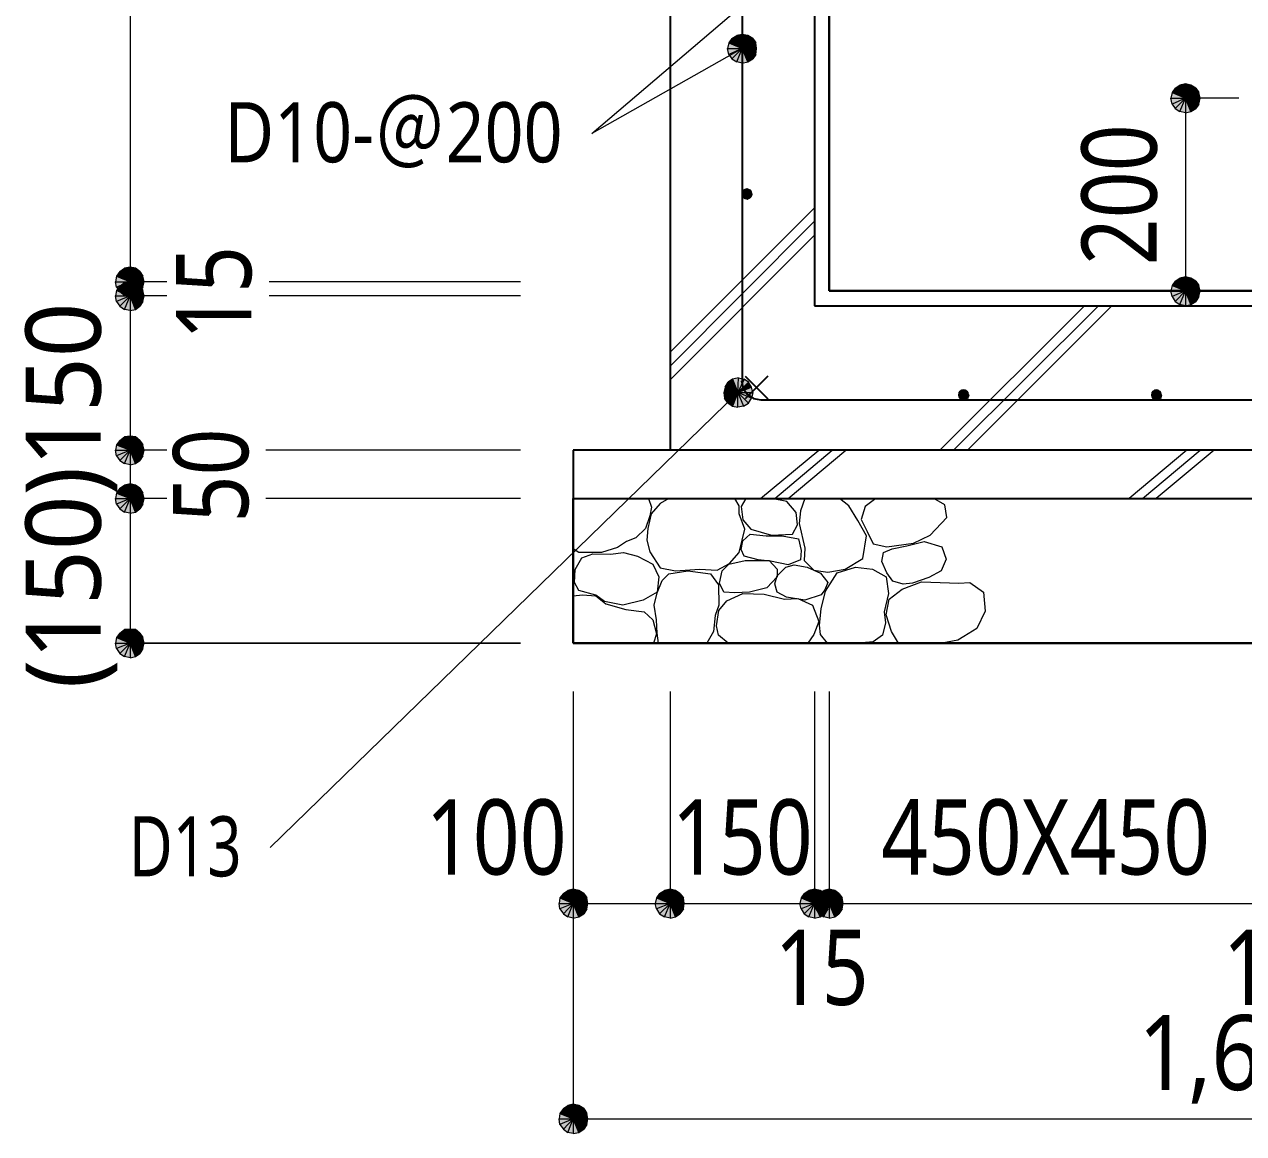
# Model space of a CAD drawing. Header units: millimetres. Extents: x 0 to 420, y 0 to 297.
# Drawn here: x 70.77 to 112.92, y 64.22 to 102.56 of the extents above; entities that cross this region are included whole.
import ezdxf
from ezdxf.enums import TextEntityAlignment as Align

# ---------------------------------------------------------------- set-up
doc = ezdxf.new("R2010")
doc.units = ezdxf.units.MM
doc.styles.add('kst32b', font='NotoSansJP-Variable.ttf')

msp = doc.modelspace()

# ---------------------------------------------------------------- hatches: boundary and pattern name
h = msp.add_hatch(color=7)
h.paths.add_polyline_path([(95.589, 102.214), (95.398, 102.171), (95.589, 101.727), (95.589, 102.214)])
h.paths.add_polyline_path([(95.398, 102.171), (95.589, 101.727), (95.229, 102.066), (95.398, 102.171)])
h.paths.add_polyline_path([(95.589, 101.727), (95.229, 102.066), (95.123, 101.918), (95.589, 101.727)])
for points in [[(95.779, 102.171), (95.589, 102.214), (95.589, 101.727), (95.779, 102.171)], [(111.104, 100.457), (110.913, 100.499), (110.913, 100.012), (111.104, 100.457)], [(74.612, 94.128), (74.422, 94.171), (74.422, 93.662), (74.612, 94.128)], [(74.612, 93.641), (74.422, 93.662), (74.422, 93.176), (74.612, 93.641)], [(111.104, 93.789), (110.913, 93.832), (110.913, 93.345), (111.104, 93.789)], [(95.906, 90.022), (95.8, 90.191), (95.441, 89.831), (95.906, 90.022)], [(74.612, 88.307), (74.422, 88.329), (74.422, 87.842), (74.612, 88.307)], [(74.612, 86.635), (74.422, 86.678), (74.422, 86.17), (74.612, 86.635)], [(74.612, 81.64), (74.422, 81.661), (74.422, 81.174), (74.612, 81.64)], [(89.937, 72.623), (89.747, 72.665), (89.747, 72.178), (89.937, 72.623)], [(93.282, 72.623), (93.091, 72.665), (93.091, 72.178), (93.282, 72.623)], [(98.277, 72.623), (98.086, 72.665), (98.086, 72.178), (98.277, 72.623)], [(98.785, 72.623), (98.594, 72.665), (98.594, 72.178), (98.785, 72.623)], [(89.937, 65.193), (89.747, 65.236), (89.747, 64.728), (89.937, 65.193)]]:
    msp.add_hatch(color=7).paths.add_polyline_path(points)
h = msp.add_hatch(color=7)
h.paths.add_polyline_path([(96.076, 101.727), (96.054, 101.918), (95.589, 101.727), (96.076, 101.727)])
h.paths.add_polyline_path([(96.054, 101.918), (95.589, 101.727), (95.949, 102.066), (96.054, 101.918)])
h.paths.add_polyline_path([(95.589, 101.727), (95.949, 102.066), (95.779, 102.171), (95.589, 101.727)])
h = msp.add_hatch(color=7)
h.paths.add_polyline_path([(95.123, 101.918), (95.081, 101.727), (95.589, 101.727), (95.123, 101.918)])
h.paths.add_polyline_path([(95.081, 101.727), (95.589, 101.727), (95.123, 101.515), (95.081, 101.727)])
h.paths.add_polyline_path([(95.589, 101.727), (95.123, 101.515), (95.229, 101.367), (95.589, 101.727)])
h = msp.add_hatch(color=7)
h.paths.add_polyline_path([(95.229, 101.367), (95.398, 101.261), (95.589, 101.727), (95.229, 101.367)])
h.paths.add_polyline_path([(95.398, 101.261), (95.589, 101.727), (95.589, 101.219), (95.398, 101.261)])
h.paths.add_polyline_path([(95.589, 101.727), (95.589, 101.219), (95.779, 101.261), (95.589, 101.727)])
h = msp.add_hatch(color=7)
h.paths.add_polyline_path([(95.779, 101.261), (95.949, 101.367), (95.589, 101.727), (95.779, 101.261)])
h.paths.add_polyline_path([(95.949, 101.367), (95.589, 101.727), (96.054, 101.515), (95.949, 101.367)])
h.paths.add_polyline_path([(95.589, 101.727), (96.054, 101.515), (96.076, 101.727), (95.589, 101.727)])
h = msp.add_hatch(color=7)
h.paths.add_polyline_path([(110.913, 100.499), (110.723, 100.457), (110.913, 100.012), (110.913, 100.499)])
h.paths.add_polyline_path([(110.723, 100.457), (110.913, 100.012), (110.554, 100.351), (110.723, 100.457)])
h.paths.add_polyline_path([(110.913, 100.012), (110.554, 100.351), (110.448, 100.203), (110.913, 100.012)])
h = msp.add_hatch(color=7)
h.paths.add_polyline_path([(111.421, 100.012), (111.379, 100.203), (110.913, 100.012), (111.421, 100.012)])
h.paths.add_polyline_path([(111.379, 100.203), (110.913, 100.012), (111.273, 100.351), (111.379, 100.203)])
h.paths.add_polyline_path([(110.913, 100.012), (111.273, 100.351), (111.104, 100.457), (110.913, 100.012)])
h = msp.add_hatch(color=7)
h.paths.add_polyline_path([(110.448, 100.203), (110.405, 100.012), (110.913, 100.012), (110.448, 100.203)])
h.paths.add_polyline_path([(110.405, 100.012), (110.913, 100.012), (110.448, 99.801), (110.405, 100.012)])
h.paths.add_polyline_path([(110.913, 100.012), (110.448, 99.801), (110.554, 99.653), (110.913, 100.012)])
h = msp.add_hatch(color=7)
h.paths.add_polyline_path([(110.554, 99.653), (110.723, 99.547), (110.913, 100.012), (110.554, 99.653)])
h.paths.add_polyline_path([(110.723, 99.547), (110.913, 100.012), (110.913, 99.504), (110.723, 99.547)])
h.paths.add_polyline_path([(110.913, 100.012), (110.913, 99.504), (111.104, 99.547), (110.913, 100.012)])
h = msp.add_hatch(color=7)
h.paths.add_polyline_path([(111.104, 99.547), (111.273, 99.653), (110.913, 100.012), (111.104, 99.547)])
h.paths.add_polyline_path([(111.273, 99.653), (110.913, 100.012), (111.379, 99.801), (111.273, 99.653)])
h.paths.add_polyline_path([(110.913, 100.012), (111.379, 99.801), (111.421, 100.012), (110.913, 100.012)])
h = msp.add_hatch(color=7)
h.paths.add_polyline_path([(95.631, 96.816), (95.589, 96.689), (95.758, 96.689), (95.631, 96.816)])
h.paths.add_polyline_path([(95.589, 96.689), (95.758, 96.689), (95.631, 96.584), (95.589, 96.689)])
h.paths.add_polyline_path([(95.758, 96.689), (95.631, 96.584), (95.758, 96.52), (95.758, 96.689)])
h = msp.add_hatch(color=7)
h.paths.add_polyline_path([(95.927, 96.689), (95.864, 96.816), (95.758, 96.689), (95.927, 96.689)])
h.paths.add_polyline_path([(95.864, 96.816), (95.758, 96.689), (95.758, 96.859), (95.864, 96.816)])
h.paths.add_polyline_path([(95.758, 96.689), (95.758, 96.859), (95.631, 96.816), (95.758, 96.689)])
h = msp.add_hatch(color=7)
h.paths.add_polyline_path([(95.758, 96.52), (95.864, 96.584), (95.758, 96.689), (95.758, 96.52)])
h.paths.add_polyline_path([(95.864, 96.584), (95.758, 96.689), (95.927, 96.689), (95.864, 96.584)])
h = msp.add_hatch(color=7)
h.paths.add_polyline_path([(74.422, 94.171), (74.232, 94.128), (74.422, 93.662), (74.422, 94.171)])
h.paths.add_polyline_path([(74.232, 94.128), (74.422, 93.662), (74.062, 94.022), (74.232, 94.128)])
h.paths.add_polyline_path([(74.422, 93.662), (74.062, 94.022), (73.956, 93.853), (74.422, 93.662)])
h = msp.add_hatch(color=7)
h.paths.add_polyline_path([(74.909, 93.662), (74.867, 93.853), (74.422, 93.662), (74.909, 93.662)])
h.paths.add_polyline_path([(74.867, 93.853), (74.422, 93.662), (74.761, 94.022), (74.867, 93.853)])
h.paths.add_polyline_path([(74.422, 93.662), (74.761, 94.022), (74.612, 94.128), (74.422, 93.662)])
h = msp.add_hatch(color=7)
h.paths.add_polyline_path([(73.956, 93.853), (73.914, 93.662), (74.422, 93.662), (73.956, 93.853)])
h.paths.add_polyline_path([(73.914, 93.662), (74.422, 93.662), (73.956, 93.472), (73.914, 93.662)])
h.paths.add_polyline_path([(74.422, 93.662), (73.956, 93.472), (74.062, 93.324), (74.422, 93.662)])
h = msp.add_hatch(color=7)
h.paths.add_polyline_path([(74.422, 93.662), (74.232, 93.641), (74.422, 93.176), (74.422, 93.662)])
h.paths.add_polyline_path([(74.232, 93.641), (74.422, 93.176), (74.062, 93.514), (74.232, 93.641)])
h.paths.add_polyline_path([(74.422, 93.176), (74.062, 93.514), (73.956, 93.366), (74.422, 93.176)])
h = msp.add_hatch(color=7)
h.paths.add_polyline_path([(74.062, 93.324), (74.232, 93.197), (74.422, 93.662), (74.062, 93.324)])
h.paths.add_polyline_path([(74.232, 93.197), (74.422, 93.662), (74.422, 93.176), (74.232, 93.197)])
h.paths.add_polyline_path([(74.422, 93.662), (74.422, 93.176), (74.612, 93.197), (74.422, 93.662)])
h = msp.add_hatch(color=7)
h.paths.add_polyline_path([(74.612, 93.197), (74.761, 93.324), (74.422, 93.662), (74.612, 93.197)])
h.paths.add_polyline_path([(74.761, 93.324), (74.422, 93.662), (74.867, 93.472), (74.761, 93.324)])
h.paths.add_polyline_path([(74.422, 93.662), (74.867, 93.472), (74.909, 93.662), (74.422, 93.662)])
h = msp.add_hatch(color=7)
h.paths.add_polyline_path([(74.909, 93.176), (74.867, 93.366), (74.422, 93.176), (74.909, 93.176)])
h.paths.add_polyline_path([(74.867, 93.366), (74.422, 93.176), (74.761, 93.514), (74.867, 93.366)])
h.paths.add_polyline_path([(74.422, 93.176), (74.761, 93.514), (74.612, 93.641), (74.422, 93.176)])
h = msp.add_hatch(color=7)
h.paths.add_polyline_path([(110.913, 93.832), (110.723, 93.789), (110.913, 93.345), (110.913, 93.832)])
h.paths.add_polyline_path([(110.723, 93.789), (110.913, 93.345), (110.554, 93.684), (110.723, 93.789)])
h.paths.add_polyline_path([(110.913, 93.345), (110.554, 93.684), (110.448, 93.536), (110.913, 93.345)])
h = msp.add_hatch(color=7)
h.paths.add_polyline_path([(111.421, 93.345), (111.379, 93.536), (110.913, 93.345), (111.421, 93.345)])
h.paths.add_polyline_path([(111.379, 93.536), (110.913, 93.345), (111.273, 93.684), (111.379, 93.536)])
h.paths.add_polyline_path([(110.913, 93.345), (111.273, 93.684), (111.104, 93.789), (110.913, 93.345)])
h = msp.add_hatch(color=7)
h.paths.add_polyline_path([(73.956, 93.366), (73.914, 93.176), (74.422, 93.176), (73.956, 93.366)])
h.paths.add_polyline_path([(73.914, 93.176), (74.422, 93.176), (73.956, 92.985), (73.914, 93.176)])
h.paths.add_polyline_path([(74.422, 93.176), (73.956, 92.985), (74.062, 92.816), (74.422, 93.176)])
h = msp.add_hatch(color=7)
h.paths.add_polyline_path([(74.062, 92.816), (74.232, 92.71), (74.422, 93.176), (74.062, 92.816)])
h.paths.add_polyline_path([(74.232, 92.71), (74.422, 93.176), (74.422, 92.668), (74.232, 92.71)])
h.paths.add_polyline_path([(74.422, 93.176), (74.422, 92.668), (74.612, 92.71), (74.422, 93.176)])
h = msp.add_hatch(color=7)
h.paths.add_polyline_path([(74.612, 92.71), (74.761, 92.816), (74.422, 93.176), (74.612, 92.71)])
h.paths.add_polyline_path([(74.761, 92.816), (74.422, 93.176), (74.867, 92.985), (74.761, 92.816)])
h.paths.add_polyline_path([(74.422, 93.176), (74.867, 92.985), (74.909, 93.176), (74.422, 93.176)])
h = msp.add_hatch(color=7)
h.paths.add_polyline_path([(110.448, 93.536), (110.405, 93.345), (110.913, 93.345), (110.448, 93.536)])
h.paths.add_polyline_path([(110.405, 93.345), (110.913, 93.345), (110.448, 93.154), (110.405, 93.345)])
h.paths.add_polyline_path([(110.913, 93.345), (110.448, 93.154), (110.554, 92.985), (110.913, 93.345)])
h = msp.add_hatch(color=7)
h.paths.add_polyline_path([(110.554, 92.985), (110.723, 92.879), (110.913, 93.345), (110.554, 92.985)])
h.paths.add_polyline_path([(110.723, 92.879), (110.913, 93.345), (110.913, 92.837), (110.723, 92.879)])
h.paths.add_polyline_path([(110.913, 93.345), (110.913, 92.837), (111.104, 92.879), (110.913, 93.345)])
h = msp.add_hatch(color=7)
h.paths.add_polyline_path([(111.104, 92.879), (111.273, 92.985), (110.913, 93.345), (111.104, 92.879)])
h.paths.add_polyline_path([(111.273, 92.985), (110.913, 93.345), (111.379, 93.154), (111.273, 92.985)])
h.paths.add_polyline_path([(110.913, 93.345), (111.379, 93.154), (111.421, 93.345), (110.913, 93.345)])
h = msp.add_hatch(color=7)
h.paths.add_polyline_path([(95.25, 90.297), (95.102, 90.191), (95.441, 89.831), (95.25, 90.297)])
h.paths.add_polyline_path([(95.102, 90.191), (95.441, 89.831), (94.996, 90.022), (95.102, 90.191)])
h.paths.add_polyline_path([(95.441, 89.831), (94.996, 90.022), (94.954, 89.831), (95.441, 89.831)])
h = msp.add_hatch(color=7)
h.paths.add_polyline_path([(95.8, 90.191), (95.652, 90.297), (95.441, 89.831), (95.8, 90.191)])
h.paths.add_polyline_path([(95.652, 90.297), (95.441, 89.831), (95.462, 90.339), (95.652, 90.297)])
h.paths.add_polyline_path([(95.441, 89.831), (95.462, 90.339), (95.25, 90.297), (95.441, 89.831)])
h = msp.add_hatch(color=7)
h.paths.add_polyline_path([(94.954, 89.831), (94.975, 89.641), (95.441, 89.831), (94.954, 89.831)])
h.paths.add_polyline_path([(94.975, 89.641), (95.441, 89.831), (95.081, 89.493), (94.975, 89.641)])
h.paths.add_polyline_path([(95.441, 89.831), (95.081, 89.493), (95.25, 89.366), (95.441, 89.831)])
h = msp.add_hatch(color=7)
h.paths.add_polyline_path([(95.25, 89.366), (95.441, 89.323), (95.441, 89.831), (95.25, 89.366)])
h.paths.add_polyline_path([(95.441, 89.323), (95.441, 89.831), (95.631, 89.366), (95.441, 89.323)])
h.paths.add_polyline_path([(95.441, 89.831), (95.631, 89.366), (95.8, 89.471), (95.441, 89.831)])
h = msp.add_hatch(color=7)
h.paths.add_polyline_path([(95.8, 89.471), (95.906, 89.641), (95.441, 89.831), (95.8, 89.471)])
h.paths.add_polyline_path([(95.906, 89.641), (95.441, 89.831), (95.949, 89.831), (95.906, 89.641)])
h.paths.add_polyline_path([(95.441, 89.831), (95.949, 89.831), (95.906, 90.022), (95.441, 89.831)])
h = msp.add_hatch(color=7)
h.paths.add_polyline_path([(103.124, 89.853), (103.082, 89.747), (103.251, 89.747), (103.124, 89.853)])
h.paths.add_polyline_path([(103.082, 89.747), (103.251, 89.747), (103.124, 89.62), (103.082, 89.747)])
h.paths.add_polyline_path([(103.251, 89.747), (103.124, 89.62), (103.251, 89.577), (103.251, 89.747)])
h = msp.add_hatch(color=7)
h.paths.add_polyline_path([(103.42, 89.747), (103.378, 89.853), (103.251, 89.747), (103.42, 89.747)])
h.paths.add_polyline_path([(103.378, 89.853), (103.251, 89.747), (103.251, 89.895), (103.378, 89.853)])
h.paths.add_polyline_path([(103.251, 89.747), (103.251, 89.895), (103.124, 89.853), (103.251, 89.747)])
h = msp.add_hatch(color=7)
h.paths.add_polyline_path([(109.792, 89.853), (109.749, 89.747), (109.919, 89.747), (109.792, 89.853)])
h.paths.add_polyline_path([(109.749, 89.747), (109.919, 89.747), (109.792, 89.62), (109.749, 89.747)])
h.paths.add_polyline_path([(109.919, 89.747), (109.792, 89.62), (109.919, 89.577), (109.919, 89.747)])
h = msp.add_hatch(color=7)
h.paths.add_polyline_path([(110.088, 89.747), (110.046, 89.853), (109.919, 89.747), (110.088, 89.747)])
h.paths.add_polyline_path([(110.046, 89.853), (109.919, 89.747), (109.919, 89.895), (110.046, 89.853)])
h.paths.add_polyline_path([(109.919, 89.747), (109.919, 89.895), (109.792, 89.853), (109.919, 89.747)])
h = msp.add_hatch(color=7)
h.paths.add_polyline_path([(103.251, 89.577), (103.378, 89.62), (103.251, 89.747), (103.251, 89.577)])
h.paths.add_polyline_path([(103.378, 89.62), (103.251, 89.747), (103.42, 89.747), (103.378, 89.62)])
h = msp.add_hatch(color=7)
h.paths.add_polyline_path([(109.919, 89.577), (110.046, 89.62), (109.919, 89.747), (109.919, 89.577)])
h.paths.add_polyline_path([(110.046, 89.62), (109.919, 89.747), (110.088, 89.747), (110.046, 89.62)])
h = msp.add_hatch(color=7)
h.paths.add_polyline_path([(74.422, 88.329), (74.232, 88.307), (74.422, 87.842), (74.422, 88.329)])
h.paths.add_polyline_path([(74.232, 88.307), (74.422, 87.842), (74.062, 88.18), (74.232, 88.307)])
h.paths.add_polyline_path([(74.422, 87.842), (74.062, 88.18), (73.956, 88.032), (74.422, 87.842)])
h = msp.add_hatch(color=7)
h.paths.add_polyline_path([(74.909, 87.842), (74.867, 88.032), (74.422, 87.842), (74.909, 87.842)])
h.paths.add_polyline_path([(74.867, 88.032), (74.422, 87.842), (74.761, 88.18), (74.867, 88.032)])
h.paths.add_polyline_path([(74.422, 87.842), (74.761, 88.18), (74.612, 88.307), (74.422, 87.842)])
h = msp.add_hatch(color=7)
h.paths.add_polyline_path([(73.956, 88.032), (73.914, 87.842), (74.422, 87.842), (73.956, 88.032)])
h.paths.add_polyline_path([(73.914, 87.842), (74.422, 87.842), (73.956, 87.651), (73.914, 87.842)])
h.paths.add_polyline_path([(74.422, 87.842), (73.956, 87.651), (74.062, 87.482), (74.422, 87.842)])
h = msp.add_hatch(color=7)
h.paths.add_polyline_path([(74.062, 87.482), (74.232, 87.376), (74.422, 87.842), (74.062, 87.482)])
h.paths.add_polyline_path([(74.232, 87.376), (74.422, 87.842), (74.422, 87.334), (74.232, 87.376)])
h.paths.add_polyline_path([(74.422, 87.842), (74.422, 87.334), (74.612, 87.376), (74.422, 87.842)])
h = msp.add_hatch(color=7)
h.paths.add_polyline_path([(74.612, 87.376), (74.761, 87.482), (74.422, 87.842), (74.612, 87.376)])
h.paths.add_polyline_path([(74.761, 87.482), (74.422, 87.842), (74.867, 87.651), (74.761, 87.482)])
h.paths.add_polyline_path([(74.422, 87.842), (74.867, 87.651), (74.909, 87.842), (74.422, 87.842)])
h = msp.add_hatch(color=7)
h.paths.add_polyline_path([(74.422, 86.678), (74.232, 86.635), (74.422, 86.17), (74.422, 86.678)])
h.paths.add_polyline_path([(74.232, 86.635), (74.422, 86.17), (74.062, 86.529), (74.232, 86.635)])
h.paths.add_polyline_path([(74.422, 86.17), (74.062, 86.529), (73.956, 86.36), (74.422, 86.17)])
h = msp.add_hatch(color=7)
h.paths.add_polyline_path([(74.909, 86.17), (74.867, 86.36), (74.422, 86.17), (74.909, 86.17)])
h.paths.add_polyline_path([(74.867, 86.36), (74.422, 86.17), (74.761, 86.529), (74.867, 86.36)])
h.paths.add_polyline_path([(74.422, 86.17), (74.761, 86.529), (74.612, 86.635), (74.422, 86.17)])
h = msp.add_hatch(color=7)
h.paths.add_polyline_path([(73.956, 86.36), (73.914, 86.17), (74.422, 86.17), (73.956, 86.36)])
h.paths.add_polyline_path([(73.914, 86.17), (74.422, 86.17), (73.956, 85.979), (73.914, 86.17)])
h.paths.add_polyline_path([(74.422, 86.17), (73.956, 85.979), (74.062, 85.81), (74.422, 86.17)])
h = msp.add_hatch(color=7)
h.paths.add_polyline_path([(74.062, 85.81), (74.232, 85.704), (74.422, 86.17), (74.062, 85.81)])
h.paths.add_polyline_path([(74.232, 85.704), (74.422, 86.17), (74.422, 85.662), (74.232, 85.704)])
h.paths.add_polyline_path([(74.422, 86.17), (74.422, 85.662), (74.612, 85.704), (74.422, 86.17)])
h = msp.add_hatch(color=7)
h.paths.add_polyline_path([(74.612, 85.704), (74.761, 85.81), (74.422, 86.17), (74.612, 85.704)])
h.paths.add_polyline_path([(74.761, 85.81), (74.422, 86.17), (74.867, 85.979), (74.761, 85.81)])
h.paths.add_polyline_path([(74.422, 86.17), (74.867, 85.979), (74.909, 86.17), (74.422, 86.17)])
h = msp.add_hatch(color=7)
h.paths.add_polyline_path([(73.956, 81.365), (73.914, 81.174), (74.422, 81.174), (73.956, 81.365)])
h.paths.add_polyline_path([(73.914, 81.174), (74.422, 81.174), (73.956, 80.984), (73.914, 81.174)])
h.paths.add_polyline_path([(74.422, 81.174), (73.956, 80.984), (74.062, 80.814), (74.422, 81.174)])
h = msp.add_hatch(color=7)
h.paths.add_polyline_path([(74.422, 81.661), (74.232, 81.64), (74.422, 81.174), (74.422, 81.661)])
h.paths.add_polyline_path([(74.232, 81.64), (74.422, 81.174), (74.062, 81.513), (74.232, 81.64)])
h.paths.add_polyline_path([(74.422, 81.174), (74.062, 81.513), (73.956, 81.365), (74.422, 81.174)])
h = msp.add_hatch(color=7)
h.paths.add_polyline_path([(74.909, 81.174), (74.867, 81.365), (74.422, 81.174), (74.909, 81.174)])
h.paths.add_polyline_path([(74.867, 81.365), (74.422, 81.174), (74.761, 81.513), (74.867, 81.365)])
h.paths.add_polyline_path([(74.422, 81.174), (74.761, 81.513), (74.612, 81.64), (74.422, 81.174)])
h = msp.add_hatch(color=7)
h.paths.add_polyline_path([(74.062, 80.814), (74.232, 80.709), (74.422, 81.174), (74.062, 80.814)])
h.paths.add_polyline_path([(74.232, 80.709), (74.422, 81.174), (74.422, 80.666), (74.232, 80.709)])
h.paths.add_polyline_path([(74.422, 81.174), (74.422, 80.666), (74.612, 80.709), (74.422, 81.174)])
h = msp.add_hatch(color=7)
h.paths.add_polyline_path([(74.612, 80.709), (74.761, 80.814), (74.422, 81.174), (74.612, 80.709)])
h.paths.add_polyline_path([(74.761, 80.814), (74.422, 81.174), (74.867, 80.984), (74.761, 80.814)])
h.paths.add_polyline_path([(74.422, 81.174), (74.867, 80.984), (74.909, 81.174), (74.422, 81.174)])
h = msp.add_hatch(color=7)
h.paths.add_polyline_path([(89.747, 72.665), (89.556, 72.623), (89.747, 72.178), (89.747, 72.665)])
h.paths.add_polyline_path([(89.556, 72.623), (89.747, 72.178), (89.408, 72.517), (89.556, 72.623)])
h.paths.add_polyline_path([(89.747, 72.178), (89.408, 72.517), (89.281, 72.369), (89.747, 72.178)])
h = msp.add_hatch(color=7)
h.paths.add_polyline_path([(90.255, 72.178), (90.212, 72.369), (89.747, 72.178), (90.255, 72.178)])
h.paths.add_polyline_path([(90.212, 72.369), (89.747, 72.178), (90.107, 72.517), (90.212, 72.369)])
h.paths.add_polyline_path([(89.747, 72.178), (90.107, 72.517), (89.937, 72.623), (89.747, 72.178)])
h = msp.add_hatch(color=7)
h.paths.add_polyline_path([(93.091, 72.665), (92.901, 72.623), (93.091, 72.178), (93.091, 72.665)])
h.paths.add_polyline_path([(92.901, 72.623), (93.091, 72.178), (92.731, 72.517), (92.901, 72.623)])
h.paths.add_polyline_path([(93.091, 72.178), (92.731, 72.517), (92.625, 72.369), (93.091, 72.178)])
h = msp.add_hatch(color=7)
h.paths.add_polyline_path([(93.578, 72.178), (93.557, 72.369), (93.091, 72.178), (93.578, 72.178)])
h.paths.add_polyline_path([(93.557, 72.369), (93.091, 72.178), (93.43, 72.517), (93.557, 72.369)])
h.paths.add_polyline_path([(93.091, 72.178), (93.43, 72.517), (93.282, 72.623), (93.091, 72.178)])
h = msp.add_hatch(color=7)
h.paths.add_polyline_path([(98.086, 72.665), (97.896, 72.623), (98.086, 72.178), (98.086, 72.665)])
h.paths.add_polyline_path([(97.896, 72.623), (98.086, 72.178), (97.727, 72.517), (97.896, 72.623)])
h.paths.add_polyline_path([(98.086, 72.178), (97.727, 72.517), (97.621, 72.369), (98.086, 72.178)])
h = msp.add_hatch(color=7)
h.paths.add_polyline_path([(98.594, 72.178), (98.552, 72.369), (98.086, 72.178), (98.594, 72.178)])
h.paths.add_polyline_path([(98.552, 72.369), (98.086, 72.178), (98.446, 72.517), (98.552, 72.369)])
h.paths.add_polyline_path([(98.086, 72.178), (98.446, 72.517), (98.277, 72.623), (98.086, 72.178)])
h = msp.add_hatch(color=7)
h.paths.add_polyline_path([(98.594, 72.665), (98.404, 72.623), (98.594, 72.178), (98.594, 72.665)])
h.paths.add_polyline_path([(98.404, 72.623), (98.594, 72.178), (98.235, 72.517), (98.404, 72.623)])
h.paths.add_polyline_path([(98.594, 72.178), (98.235, 72.517), (98.129, 72.369), (98.594, 72.178)])
h = msp.add_hatch(color=7)
h.paths.add_polyline_path([(99.081, 72.178), (99.039, 72.369), (98.594, 72.178), (99.081, 72.178)])
h.paths.add_polyline_path([(99.039, 72.369), (98.594, 72.178), (98.933, 72.517), (99.039, 72.369)])
h.paths.add_polyline_path([(98.594, 72.178), (98.933, 72.517), (98.785, 72.623), (98.594, 72.178)])
h = msp.add_hatch(color=7)
h.paths.add_polyline_path([(89.281, 72.369), (89.26, 72.178), (89.747, 72.178), (89.281, 72.369)])
h.paths.add_polyline_path([(89.26, 72.178), (89.747, 72.178), (89.281, 71.988), (89.26, 72.178)])
h.paths.add_polyline_path([(89.747, 72.178), (89.281, 71.988), (89.408, 71.819), (89.747, 72.178)])
h = msp.add_hatch(color=7)
h.paths.add_polyline_path([(89.408, 71.819), (89.556, 71.713), (89.747, 72.178), (89.408, 71.819)])
h.paths.add_polyline_path([(89.556, 71.713), (89.747, 72.178), (89.747, 71.67), (89.556, 71.713)])
h.paths.add_polyline_path([(89.747, 72.178), (89.747, 71.67), (89.937, 71.713), (89.747, 72.178)])
h = msp.add_hatch(color=7)
h.paths.add_polyline_path([(89.937, 71.713), (90.107, 71.819), (89.747, 72.178), (89.937, 71.713)])
h.paths.add_polyline_path([(90.107, 71.819), (89.747, 72.178), (90.212, 71.988), (90.107, 71.819)])
h.paths.add_polyline_path([(89.747, 72.178), (90.212, 71.988), (90.255, 72.178), (89.747, 72.178)])
h = msp.add_hatch(color=7)
h.paths.add_polyline_path([(92.625, 72.369), (92.583, 72.178), (93.091, 72.178), (92.625, 72.369)])
h.paths.add_polyline_path([(92.583, 72.178), (93.091, 72.178), (92.625, 71.988), (92.583, 72.178)])
h.paths.add_polyline_path([(93.091, 72.178), (92.625, 71.988), (92.731, 71.819), (93.091, 72.178)])
h = msp.add_hatch(color=7)
h.paths.add_polyline_path([(92.731, 71.819), (92.901, 71.713), (93.091, 72.178), (92.731, 71.819)])
h.paths.add_polyline_path([(92.901, 71.713), (93.091, 72.178), (93.091, 71.67), (92.901, 71.713)])
h.paths.add_polyline_path([(93.091, 72.178), (93.091, 71.67), (93.282, 71.713), (93.091, 72.178)])
h = msp.add_hatch(color=7)
h.paths.add_polyline_path([(93.282, 71.713), (93.43, 71.819), (93.091, 72.178), (93.282, 71.713)])
h.paths.add_polyline_path([(93.43, 71.819), (93.091, 72.178), (93.557, 71.988), (93.43, 71.819)])
h.paths.add_polyline_path([(93.091, 72.178), (93.557, 71.988), (93.578, 72.178), (93.091, 72.178)])
h = msp.add_hatch(color=7)
h.paths.add_polyline_path([(97.621, 72.369), (97.578, 72.178), (98.086, 72.178), (97.621, 72.369)])
h.paths.add_polyline_path([(97.578, 72.178), (98.086, 72.178), (97.621, 71.988), (97.578, 72.178)])
h.paths.add_polyline_path([(98.086, 72.178), (97.621, 71.988), (97.727, 71.819), (98.086, 72.178)])
h = msp.add_hatch(color=7)
h.paths.add_polyline_path([(97.727, 71.819), (97.896, 71.713), (98.086, 72.178), (97.727, 71.819)])
h.paths.add_polyline_path([(97.896, 71.713), (98.086, 72.178), (98.086, 71.67), (97.896, 71.713)])
h.paths.add_polyline_path([(98.086, 72.178), (98.086, 71.67), (98.277, 71.713), (98.086, 72.178)])
h = msp.add_hatch(color=7)
h.paths.add_polyline_path([(98.129, 72.369), (98.086, 72.178), (98.594, 72.178), (98.129, 72.369)])
h.paths.add_polyline_path([(98.086, 72.178), (98.594, 72.178), (98.129, 71.988), (98.086, 72.178)])
h.paths.add_polyline_path([(98.594, 72.178), (98.129, 71.988), (98.235, 71.819), (98.594, 72.178)])
h = msp.add_hatch(color=7)
h.paths.add_polyline_path([(98.277, 71.713), (98.446, 71.819), (98.086, 72.178), (98.277, 71.713)])
h.paths.add_polyline_path([(98.446, 71.819), (98.086, 72.178), (98.552, 71.988), (98.446, 71.819)])
h.paths.add_polyline_path([(98.086, 72.178), (98.552, 71.988), (98.594, 72.178), (98.086, 72.178)])
h = msp.add_hatch(color=7)
h.paths.add_polyline_path([(98.235, 71.819), (98.404, 71.713), (98.594, 72.178), (98.235, 71.819)])
h.paths.add_polyline_path([(98.404, 71.713), (98.594, 72.178), (98.594, 71.67), (98.404, 71.713)])
h.paths.add_polyline_path([(98.594, 72.178), (98.594, 71.67), (98.785, 71.713), (98.594, 72.178)])
h = msp.add_hatch(color=7)
h.paths.add_polyline_path([(98.785, 71.713), (98.933, 71.819), (98.594, 72.178), (98.785, 71.713)])
h.paths.add_polyline_path([(98.933, 71.819), (98.594, 72.178), (99.039, 71.988), (98.933, 71.819)])
h.paths.add_polyline_path([(98.594, 72.178), (99.039, 71.988), (99.081, 72.178), (98.594, 72.178)])
h = msp.add_hatch(color=7)
h.paths.add_polyline_path([(89.747, 65.236), (89.556, 65.193), (89.747, 64.728), (89.747, 65.236)])
h.paths.add_polyline_path([(89.556, 65.193), (89.747, 64.728), (89.408, 65.087), (89.556, 65.193)])
h.paths.add_polyline_path([(89.747, 64.728), (89.408, 65.087), (89.281, 64.918), (89.747, 64.728)])
h = msp.add_hatch(color=7)
h.paths.add_polyline_path([(90.255, 64.728), (90.212, 64.918), (89.747, 64.728), (90.255, 64.728)])
h.paths.add_polyline_path([(90.212, 64.918), (89.747, 64.728), (90.107, 65.087), (90.212, 64.918)])
h.paths.add_polyline_path([(89.747, 64.728), (90.107, 65.087), (89.937, 65.193), (89.747, 64.728)])
h = msp.add_hatch(color=7)
h.paths.add_polyline_path([(89.281, 64.918), (89.26, 64.728), (89.747, 64.728), (89.281, 64.918)])
h.paths.add_polyline_path([(89.26, 64.728), (89.747, 64.728), (89.281, 64.537), (89.26, 64.728)])
h.paths.add_polyline_path([(89.747, 64.728), (89.281, 64.537), (89.408, 64.368), (89.747, 64.728)])
h = msp.add_hatch(color=7)
h.paths.add_polyline_path([(89.408, 64.368), (89.556, 64.262), (89.747, 64.728), (89.408, 64.368)])
h.paths.add_polyline_path([(89.556, 64.262), (89.747, 64.728), (89.747, 64.22), (89.556, 64.262)])
h.paths.add_polyline_path([(89.747, 64.728), (89.747, 64.22), (89.937, 64.262), (89.747, 64.728)])
h = msp.add_hatch(color=7)
h.paths.add_polyline_path([(89.937, 64.262), (90.107, 64.368), (89.747, 64.728), (89.937, 64.262)])
h.paths.add_polyline_path([(90.107, 64.368), (89.747, 64.728), (90.212, 64.537), (90.107, 64.368)])
h.paths.add_polyline_path([(89.747, 64.728), (90.212, 64.537), (90.255, 64.728), (89.747, 64.728)])

# ---------------------------------------------------------------- linework, layer by layer
at = {"lineweight": 13}
for points in [[(74.422, 119.592), (74.422, 93.662)], [(90.382, 98.785), (95.758, 103.357)], [(95.589, 101.727), (90.382, 98.785)], [(110.913, 100.012), (110.913, 93.345)], [(112.755, 100.012), (110.913, 100.012)], [(93.091, 91.228), (98.086, 96.224)], [(98.086, 95.758), (93.091, 90.741)], [(93.091, 90.276), (98.086, 95.271)], [(74.422, 93.662), (74.422, 93.176)], [(75.692, 93.662), (74.422, 93.662)], [(87.926, 93.662), (79.227, 93.662)], [(74.422, 93.176), (74.422, 87.842), (74.422, 86.17), (74.422, 81.174)], [(75.692, 93.176), (74.422, 93.176)], [(87.926, 93.176), (79.227, 93.176)], [(102.426, 87.842), (107.421, 92.837)], [(107.908, 92.837), (102.891, 87.842)], [(103.378, 87.842), (108.373, 92.837)], [(95.441, 89.831), (79.269, 74.104)], [(75.692, 87.842), (74.422, 87.842)], [(87.926, 87.842), (79.121, 87.842)], [(96.224, 86.17), (98.235, 87.842)], [(96.711, 86.17), (98.7, 87.842)], [(97.176, 86.17), (99.166, 87.842)], [(110.956, 87.842), (108.966, 86.17)], [(109.432, 86.17), (111.421, 87.842)], [(111.908, 87.842), (109.897, 86.17)], [(75.692, 86.17), (74.422, 86.17)], [(87.926, 86.17), (79.121, 86.17)], [(92.35, 86.17), (92.456, 85.873), (92.393, 85.577), (92.244, 85.132), (91.906, 84.815), (91.588, 84.688), (91.271, 84.476), (90.72, 84.307), (89.937, 84.307), (89.747, 84.434)], [(93.049, 86.17), (92.752, 86), (92.435, 85.64), (92.329, 85.132), (92.287, 84.73), (92.393, 84.328), (92.752, 83.778), (93.282, 83.672), (94.107, 83.735), (94.721, 83.693), (95.144, 83.926), (95.483, 84.307), (95.673, 85.111), (95.483, 85.64), (95.483, 85.915), (95.335, 86.17)], [(95.716, 86.17), (95.546, 85.894), (95.61, 85.429), (95.885, 85.111), (96.605, 84.899), (97.324, 84.942), (97.494, 85.259), (97.451, 85.683), (97.134, 86.064), (96.605, 86.17)], [(97.748, 86.17), (97.6, 85.746), (97.557, 85.302), (97.748, 84.455), (97.727, 84.032), (98.065, 83.693), (98.552, 83.629), (99.145, 83.735), (99.759, 84.095), (99.886, 84.878), (99.589, 85.407), (99.272, 85.915), (98.954, 86.17)], [(100.203, 86.17), (99.843, 85.894), (99.695, 85.45), (99.907, 85.027), (100.118, 84.603), (100.584, 84.497), (101.515, 84.624), (102.087, 84.899), (102.658, 85.513), (102.595, 85.958), (102.214, 86.17)], [(92.689, 81.174), (92.646, 81.513), (92.625, 81.979), (92.541, 82.487), (92.646, 82.91), (92.816, 83.333), (93.049, 83.566), (93.705, 83.672), (94.488, 83.566), (94.763, 83.185), (94.784, 82.487), (94.657, 82.127), (94.594, 81.576), (94.361, 81.174)], [(98.531, 81.174), (98.298, 81.471), (98.256, 81.788), (98.319, 82.359), (98.467, 82.973), (98.87, 83.608), (99.504, 83.799), (100.097, 83.735), (100.563, 83.46), (100.648, 82.889), (100.499, 82.254), (100.542, 81.873), (100.436, 81.449), (100.118, 81.216), (99.589, 81.174)], [(100.986, 81.174), (100.753, 81.576), (100.563, 82.148), (100.669, 82.698), (101.113, 83.037), (101.791, 83.291), (103.082, 83.248), (103.463, 83.27), (103.928, 82.931), (103.992, 82.275), (103.696, 81.682), (103.251, 81.407), (103.039, 81.28), (102.489, 81.174)], [(89.747, 82.804), (90.064, 82.846), (90.53, 82.804), (90.869, 82.529), (91.567, 82.338), (92.202, 82.254), (92.498, 81.979), (92.625, 81.492), (92.52, 81.174)], [(95.102, 81.174), (94.763, 81.449), (94.7, 81.767), (94.784, 82.296), (95.06, 82.635), (95.61, 82.889), (96.351, 82.868), (97.049, 82.698), (97.515, 82.719), (98.023, 82.487), (98.235, 81.915), (98.065, 81.471), (97.854, 81.174)], [(89.747, 79.502), (89.747, 64.728)], [(93.091, 79.502), (93.091, 72.178)], [(98.086, 79.502), (98.086, 72.178)], [(98.594, 79.502), (98.594, 72.178)], [(89.747, 72.178), (93.091, 72.178), (98.086, 72.178)], [(98.086, 72.178), (98.594, 72.178)], [(98.594, 72.178), (113.58, 72.178)], [(89.747, 64.728), (143.425, 64.728)]]:
    msp.add_lwpolyline(points, dxfattribs=at)
at = {"lineweight": 30}
for points in [[(98.594, 110.342), (98.594, 93.345)], [(98.594, 93.345), (134.578, 93.345)], [(89.747, 86.17), (89.747, 81.174)], [(89.747, 81.174), (143.425, 81.174)]]:
    msp.add_lwpolyline(points, dxfattribs=at)
at = {"lineweight": 25}
for points in [[(93.091, 109.834), (93.091, 87.842)], [(95.589, 109.834), (95.589, 90.234)], [(98.086, 109.834), (98.086, 92.837)], [(98.086, 92.837), (135.086, 92.837)], [(95.568, 90.244), (95.62, 89.985), (95.763, 89.773), (95.975, 89.63), (96.234, 89.577)], [(96.478, 90.403), (95.695, 89.62)], [(95.695, 90.403), (96.478, 89.62)], [(96.245, 89.577), (136.927, 89.577)], [(89.747, 87.842), (89.747, 86.17)], [(143.425, 87.842), (89.747, 87.842)], [(89.747, 86.17), (143.425, 86.17)]]:
    msp.add_lwpolyline(points, dxfattribs=at)
at = {"lineweight": 0}
for points in [[(95.589, 101.727), (95.229, 102.066), (95.123, 101.918)], [(95.398, 102.171), (95.589, 101.727), (95.229, 102.066)], [(95.589, 102.214), (95.398, 102.171), (95.589, 101.727)], [(95.779, 102.171), (95.589, 102.214), (95.589, 101.727)], [(95.589, 101.727), (95.949, 102.066), (95.779, 102.171)], [(96.054, 101.918), (95.589, 101.727), (95.949, 102.066)], [(95.123, 101.918), (95.081, 101.727), (95.589, 101.727)], [(95.081, 101.727), (95.589, 101.727), (95.123, 101.515)], [(95.589, 101.727), (95.123, 101.515), (95.229, 101.367)], [(95.229, 101.367), (95.398, 101.261), (95.589, 101.727)], [(95.398, 101.261), (95.589, 101.727), (95.589, 101.219)], [(96.076, 101.727), (96.054, 101.918), (95.589, 101.727)], [(95.589, 101.727), (95.589, 101.219), (95.779, 101.261)], [(95.779, 101.261), (95.949, 101.367), (95.589, 101.727)], [(95.949, 101.367), (95.589, 101.727), (96.054, 101.515)], [(95.589, 101.727), (96.054, 101.515), (96.076, 101.727)], [(110.913, 100.012), (110.554, 100.351), (110.448, 100.203)], [(110.723, 100.457), (110.913, 100.012), (110.554, 100.351)], [(110.913, 100.499), (110.723, 100.457), (110.913, 100.012)], [(111.104, 100.457), (110.913, 100.499), (110.913, 100.012)], [(110.913, 100.012), (111.273, 100.351), (111.104, 100.457)], [(111.379, 100.203), (110.913, 100.012), (111.273, 100.351)], [(110.448, 100.203), (110.405, 100.012), (110.913, 100.012)], [(110.405, 100.012), (110.913, 100.012), (110.448, 99.801)], [(110.913, 100.012), (110.448, 99.801), (110.554, 99.653)], [(110.554, 99.653), (110.723, 99.547), (110.913, 100.012)], [(110.723, 99.547), (110.913, 100.012), (110.913, 99.504)], [(111.421, 100.012), (111.379, 100.203), (110.913, 100.012)], [(110.913, 100.012), (110.913, 99.504), (111.104, 99.547)], [(111.104, 99.547), (111.273, 99.653), (110.913, 100.012)], [(111.273, 99.653), (110.913, 100.012), (111.379, 99.801)], [(110.913, 100.012), (111.379, 99.801), (111.421, 100.012)], [(95.631, 96.816), (95.589, 96.689), (95.758, 96.689)], [(95.589, 96.689), (95.758, 96.689), (95.631, 96.584)], [(95.758, 96.689), (95.758, 96.859), (95.631, 96.816)], [(95.758, 96.689), (95.631, 96.584), (95.758, 96.52)], [(95.864, 96.816), (95.758, 96.689), (95.758, 96.859)], [(95.927, 96.689), (95.864, 96.816), (95.758, 96.689)], [(95.758, 96.52), (95.864, 96.584), (95.758, 96.689)], [(95.864, 96.584), (95.758, 96.689), (95.927, 96.689)], [(74.422, 93.662), (74.062, 94.022), (73.956, 93.853)], [(74.232, 94.128), (74.422, 93.662), (74.062, 94.022)], [(74.422, 94.171), (74.232, 94.128), (74.422, 93.662)], [(74.612, 94.128), (74.422, 94.171), (74.422, 93.662)], [(74.422, 93.662), (74.761, 94.022), (74.612, 94.128)], [(74.867, 93.853), (74.422, 93.662), (74.761, 94.022)], [(73.956, 93.853), (73.914, 93.662), (74.422, 93.662)], [(73.914, 93.662), (74.422, 93.662), (73.956, 93.472)], [(74.422, 93.662), (73.956, 93.472), (74.062, 93.324)], [(74.062, 93.324), (74.232, 93.197), (74.422, 93.662)], [(74.232, 93.641), (74.422, 93.176), (74.062, 93.514)], [(74.232, 93.197), (74.422, 93.662), (74.422, 93.176)], [(74.422, 93.662), (74.232, 93.641), (74.422, 93.176)], [(74.909, 93.662), (74.867, 93.853), (74.422, 93.662)], [(74.422, 93.662), (74.422, 93.176), (74.612, 93.197)], [(74.612, 93.197), (74.761, 93.324), (74.422, 93.662)], [(74.761, 93.324), (74.422, 93.662), (74.867, 93.472)], [(74.422, 93.662), (74.867, 93.472), (74.909, 93.662)], [(74.612, 93.641), (74.422, 93.662), (74.422, 93.176)], [(74.422, 93.176), (74.761, 93.514), (74.612, 93.641)], [(110.913, 93.345), (110.554, 93.684), (110.448, 93.536)], [(110.723, 93.789), (110.913, 93.345), (110.554, 93.684)], [(110.913, 93.832), (110.723, 93.789), (110.913, 93.345)], [(111.104, 93.789), (110.913, 93.832), (110.913, 93.345)], [(110.913, 93.345), (111.273, 93.684), (111.104, 93.789)], [(111.379, 93.536), (110.913, 93.345), (111.273, 93.684)], [(73.956, 93.366), (73.914, 93.176), (74.422, 93.176)], [(73.914, 93.176), (74.422, 93.176), (73.956, 92.985)], [(74.422, 93.176), (74.062, 93.514), (73.956, 93.366)], [(74.422, 93.176), (73.956, 92.985), (74.062, 92.816)], [(74.062, 92.816), (74.232, 92.71), (74.422, 93.176)], [(74.232, 92.71), (74.422, 93.176), (74.422, 92.668)], [(74.867, 93.366), (74.422, 93.176), (74.761, 93.514)], [(74.909, 93.176), (74.867, 93.366), (74.422, 93.176)], [(74.422, 93.176), (74.422, 92.668), (74.612, 92.71)], [(74.612, 92.71), (74.761, 92.816), (74.422, 93.176)], [(74.761, 92.816), (74.422, 93.176), (74.867, 92.985)], [(74.422, 93.176), (74.867, 92.985), (74.909, 93.176)], [(110.448, 93.536), (110.405, 93.345), (110.913, 93.345)], [(110.405, 93.345), (110.913, 93.345), (110.448, 93.154)], [(110.913, 93.345), (110.448, 93.154), (110.554, 92.985)], [(110.554, 92.985), (110.723, 92.879), (110.913, 93.345)], [(110.723, 92.879), (110.913, 93.345), (110.913, 92.837)], [(111.421, 93.345), (111.379, 93.536), (110.913, 93.345)], [(110.913, 93.345), (110.913, 92.837), (111.104, 92.879)], [(111.104, 92.879), (111.273, 92.985), (110.913, 93.345)], [(111.273, 92.985), (110.913, 93.345), (111.379, 93.154)], [(110.913, 93.345), (111.379, 93.154), (111.421, 93.345)], [(95.25, 90.297), (95.102, 90.191), (95.441, 89.831)], [(95.441, 89.831), (95.462, 90.339), (95.25, 90.297)], [(95.652, 90.297), (95.441, 89.831), (95.462, 90.339)], [(95.8, 90.191), (95.652, 90.297), (95.441, 89.831)], [(95.441, 89.831), (94.996, 90.022), (94.954, 89.831)], [(94.954, 89.831), (94.975, 89.641), (95.441, 89.831)], [(94.975, 89.641), (95.441, 89.831), (95.081, 89.493)], [(95.102, 90.191), (95.441, 89.831), (94.996, 90.022)], [(95.441, 89.831), (95.081, 89.493), (95.25, 89.366)], [(95.25, 89.366), (95.441, 89.323), (95.441, 89.831)], [(95.906, 90.022), (95.8, 90.191), (95.441, 89.831)], [(95.441, 89.831), (95.949, 89.831), (95.906, 90.022)], [(95.441, 89.323), (95.441, 89.831), (95.631, 89.366)], [(95.441, 89.831), (95.631, 89.366), (95.8, 89.471)], [(95.8, 89.471), (95.906, 89.641), (95.441, 89.831)], [(95.906, 89.641), (95.441, 89.831), (95.949, 89.831)], [(103.124, 89.853), (103.082, 89.747), (103.251, 89.747)], [(103.251, 89.747), (103.251, 89.895), (103.124, 89.853)], [(103.378, 89.853), (103.251, 89.747), (103.251, 89.895)], [(103.42, 89.747), (103.378, 89.853), (103.251, 89.747)], [(109.792, 89.853), (109.749, 89.747), (109.919, 89.747)], [(109.919, 89.747), (109.919, 89.895), (109.792, 89.853)], [(110.046, 89.853), (109.919, 89.747), (109.919, 89.895)], [(110.088, 89.747), (110.046, 89.853), (109.919, 89.747)], [(103.082, 89.747), (103.251, 89.747), (103.124, 89.62)], [(103.251, 89.747), (103.124, 89.62), (103.251, 89.577)], [(103.251, 89.577), (103.378, 89.62), (103.251, 89.747)], [(103.378, 89.62), (103.251, 89.747), (103.42, 89.747)], [(109.749, 89.747), (109.919, 89.747), (109.792, 89.62)], [(109.919, 89.747), (109.792, 89.62), (109.919, 89.577)], [(109.919, 89.577), (110.046, 89.62), (109.919, 89.747)], [(110.046, 89.62), (109.919, 89.747), (110.088, 89.747)], [(74.422, 87.842), (74.062, 88.18), (73.956, 88.032)], [(74.232, 88.307), (74.422, 87.842), (74.062, 88.18)], [(74.422, 88.329), (74.232, 88.307), (74.422, 87.842)], [(74.612, 88.307), (74.422, 88.329), (74.422, 87.842)], [(74.422, 87.842), (74.761, 88.18), (74.612, 88.307)], [(74.867, 88.032), (74.422, 87.842), (74.761, 88.18)], [(73.956, 88.032), (73.914, 87.842), (74.422, 87.842)], [(73.914, 87.842), (74.422, 87.842), (73.956, 87.651)], [(74.422, 87.842), (73.956, 87.651), (74.062, 87.482)], [(74.062, 87.482), (74.232, 87.376), (74.422, 87.842)], [(74.232, 87.376), (74.422, 87.842), (74.422, 87.334)], [(74.909, 87.842), (74.867, 88.032), (74.422, 87.842)], [(74.422, 87.842), (74.422, 87.334), (74.612, 87.376)], [(74.612, 87.376), (74.761, 87.482), (74.422, 87.842)], [(74.761, 87.482), (74.422, 87.842), (74.867, 87.651)], [(74.422, 87.842), (74.867, 87.651), (74.909, 87.842)], [(74.422, 86.17), (74.062, 86.529), (73.956, 86.36)], [(74.232, 86.635), (74.422, 86.17), (74.062, 86.529)], [(74.422, 86.678), (74.232, 86.635), (74.422, 86.17)], [(74.612, 86.635), (74.422, 86.678), (74.422, 86.17)], [(74.422, 86.17), (74.761, 86.529), (74.612, 86.635)], [(74.867, 86.36), (74.422, 86.17), (74.761, 86.529)], [(73.956, 86.36), (73.914, 86.17), (74.422, 86.17)], [(73.914, 86.17), (74.422, 86.17), (73.956, 85.979)], [(74.422, 86.17), (73.956, 85.979), (74.062, 85.81)], [(74.062, 85.81), (74.232, 85.704), (74.422, 86.17)], [(74.232, 85.704), (74.422, 86.17), (74.422, 85.662)], [(74.909, 86.17), (74.867, 86.36), (74.422, 86.17)], [(74.422, 86.17), (74.422, 85.662), (74.612, 85.704)], [(74.612, 85.704), (74.761, 85.81), (74.422, 86.17)], [(74.761, 85.81), (74.422, 86.17), (74.867, 85.979)], [(74.422, 86.17), (74.867, 85.979), (74.909, 86.17)], [(73.956, 81.365), (73.914, 81.174), (74.422, 81.174)], [(74.422, 81.174), (74.062, 81.513), (73.956, 81.365)], [(74.232, 81.64), (74.422, 81.174), (74.062, 81.513)], [(74.422, 81.661), (74.232, 81.64), (74.422, 81.174)], [(74.612, 81.64), (74.422, 81.661), (74.422, 81.174)], [(74.422, 81.174), (74.761, 81.513), (74.612, 81.64)], [(74.867, 81.365), (74.422, 81.174), (74.761, 81.513)], [(74.909, 81.174), (74.867, 81.365), (74.422, 81.174)], [(73.914, 81.174), (74.422, 81.174), (73.956, 80.984)], [(74.422, 81.174), (73.956, 80.984), (74.062, 80.814)], [(74.062, 80.814), (74.232, 80.709), (74.422, 81.174)], [(74.232, 80.709), (74.422, 81.174), (74.422, 80.666)], [(74.422, 81.174), (74.422, 80.666), (74.612, 80.709)], [(74.612, 80.709), (74.761, 80.814), (74.422, 81.174)], [(74.761, 80.814), (74.422, 81.174), (74.867, 80.984)], [(74.422, 81.174), (74.867, 80.984), (74.909, 81.174)], [(89.747, 72.178), (89.408, 72.517), (89.281, 72.369)], [(89.556, 72.623), (89.747, 72.178), (89.408, 72.517)], [(89.747, 72.665), (89.556, 72.623), (89.747, 72.178)], [(89.937, 72.623), (89.747, 72.665), (89.747, 72.178)], [(89.747, 72.178), (90.107, 72.517), (89.937, 72.623)], [(90.212, 72.369), (89.747, 72.178), (90.107, 72.517)], [(93.091, 72.178), (92.731, 72.517), (92.625, 72.369)], [(92.901, 72.623), (93.091, 72.178), (92.731, 72.517)], [(93.091, 72.665), (92.901, 72.623), (93.091, 72.178)], [(93.282, 72.623), (93.091, 72.665), (93.091, 72.178)], [(93.091, 72.178), (93.43, 72.517), (93.282, 72.623)], [(93.557, 72.369), (93.091, 72.178), (93.43, 72.517)], [(98.086, 72.178), (97.727, 72.517), (97.621, 72.369)], [(97.896, 72.623), (98.086, 72.178), (97.727, 72.517)], [(98.086, 72.665), (97.896, 72.623), (98.086, 72.178)], [(98.277, 72.623), (98.086, 72.665), (98.086, 72.178)], [(98.086, 72.178), (98.446, 72.517), (98.277, 72.623)], [(98.552, 72.369), (98.086, 72.178), (98.446, 72.517)], [(98.594, 72.178), (98.235, 72.517), (98.129, 72.369)], [(98.404, 72.623), (98.594, 72.178), (98.235, 72.517)], [(98.594, 72.665), (98.404, 72.623), (98.594, 72.178)], [(98.785, 72.623), (98.594, 72.665), (98.594, 72.178)], [(98.594, 72.178), (98.933, 72.517), (98.785, 72.623)], [(99.039, 72.369), (98.594, 72.178), (98.933, 72.517)], [(89.281, 72.369), (89.26, 72.178), (89.747, 72.178)], [(89.26, 72.178), (89.747, 72.178), (89.281, 71.988)], [(89.747, 72.178), (89.281, 71.988), (89.408, 71.819)], [(89.408, 71.819), (89.556, 71.713), (89.747, 72.178)], [(89.556, 71.713), (89.747, 72.178), (89.747, 71.67)], [(90.255, 72.178), (90.212, 72.369), (89.747, 72.178)], [(89.747, 72.178), (89.747, 71.67), (89.937, 71.713)], [(89.937, 71.713), (90.107, 71.819), (89.747, 72.178)], [(90.107, 71.819), (89.747, 72.178), (90.212, 71.988)], [(89.747, 72.178), (90.212, 71.988), (90.255, 72.178)], [(92.625, 72.369), (92.583, 72.178), (93.091, 72.178)], [(92.583, 72.178), (93.091, 72.178), (92.625, 71.988)], [(93.091, 72.178), (92.625, 71.988), (92.731, 71.819)], [(92.731, 71.819), (92.901, 71.713), (93.091, 72.178)], [(92.901, 71.713), (93.091, 72.178), (93.091, 71.67)], [(93.578, 72.178), (93.557, 72.369), (93.091, 72.178)], [(93.091, 72.178), (93.091, 71.67), (93.282, 71.713)], [(93.282, 71.713), (93.43, 71.819), (93.091, 72.178)], [(93.43, 71.819), (93.091, 72.178), (93.557, 71.988)], [(93.091, 72.178), (93.557, 71.988), (93.578, 72.178)], [(97.621, 72.369), (97.578, 72.178), (98.086, 72.178)], [(97.578, 72.178), (98.086, 72.178), (97.621, 71.988)], [(98.086, 72.178), (97.621, 71.988), (97.727, 71.819)], [(97.727, 71.819), (97.896, 71.713), (98.086, 72.178)], [(97.896, 71.713), (98.086, 72.178), (98.086, 71.67)], [(98.594, 72.178), (98.552, 72.369), (98.086, 72.178)], [(98.129, 72.369), (98.086, 72.178), (98.594, 72.178)], [(98.086, 72.178), (98.086, 71.67), (98.277, 71.713)], [(98.277, 71.713), (98.446, 71.819), (98.086, 72.178)], [(98.446, 71.819), (98.086, 72.178), (98.552, 71.988)], [(98.086, 72.178), (98.552, 71.988), (98.594, 72.178)], [(98.086, 72.178), (98.594, 72.178), (98.129, 71.988)], [(98.594, 72.178), (98.129, 71.988), (98.235, 71.819)], [(98.235, 71.819), (98.404, 71.713), (98.594, 72.178)], [(98.404, 71.713), (98.594, 72.178), (98.594, 71.67)], [(99.081, 72.178), (99.039, 72.369), (98.594, 72.178)], [(98.594, 72.178), (98.594, 71.67), (98.785, 71.713)], [(98.785, 71.713), (98.933, 71.819), (98.594, 72.178)], [(98.933, 71.819), (98.594, 72.178), (99.039, 71.988)], [(98.594, 72.178), (99.039, 71.988), (99.081, 72.178)], [(89.747, 64.728), (89.408, 65.087), (89.281, 64.918)], [(89.556, 65.193), (89.747, 64.728), (89.408, 65.087)], [(89.747, 65.236), (89.556, 65.193), (89.747, 64.728)], [(89.937, 65.193), (89.747, 65.236), (89.747, 64.728)], [(89.747, 64.728), (90.107, 65.087), (89.937, 65.193)], [(90.212, 64.918), (89.747, 64.728), (90.107, 65.087)], [(89.281, 64.918), (89.26, 64.728), (89.747, 64.728)], [(89.26, 64.728), (89.747, 64.728), (89.281, 64.537)], [(89.747, 64.728), (89.281, 64.537), (89.408, 64.368)], [(89.408, 64.368), (89.556, 64.262), (89.747, 64.728)], [(89.556, 64.262), (89.747, 64.728), (89.747, 64.22)], [(90.255, 64.728), (90.212, 64.918), (89.747, 64.728)], [(89.747, 64.728), (89.747, 64.22), (89.937, 64.262)], [(89.937, 64.262), (90.107, 64.368), (89.747, 64.728)], [(90.107, 64.368), (89.747, 64.728), (90.212, 64.537)], [(89.747, 64.728), (90.212, 64.537), (90.255, 64.728)]]:
    msp.add_lwpolyline(points, close=True, dxfattribs=at)
at = {"lineweight": 25}
for points in [[(95.906, 96.7), (95.894, 96.762), (95.86, 96.812), (95.809, 96.846), (95.747, 96.859), (95.686, 96.846), (95.635, 96.812), (95.601, 96.762), (95.589, 96.7), (95.601, 96.638), (95.635, 96.588), (95.686, 96.554), (95.747, 96.541), (95.809, 96.554), (95.86, 96.588), (95.894, 96.638)], [(103.399, 89.757), (103.387, 89.819), (103.353, 89.869), (103.302, 89.904), (103.24, 89.916), (103.179, 89.904), (103.128, 89.869), (103.094, 89.819), (103.082, 89.757), (103.094, 89.695), (103.128, 89.645), (103.179, 89.611), (103.24, 89.598), (103.302, 89.611), (103.353, 89.645), (103.387, 89.695)], [(110.067, 89.757), (110.054, 89.819), (110.02, 89.869), (109.97, 89.904), (109.908, 89.916), (109.846, 89.904), (109.796, 89.869), (109.762, 89.819), (109.749, 89.757), (109.762, 89.695), (109.796, 89.645), (109.846, 89.611), (109.908, 89.598), (109.97, 89.611), (110.02, 89.645), (110.054, 89.695)]]:
    msp.add_lwpolyline(points, close=True, dxfattribs=at)
at = {"lineweight": 13}
for points in [[(96.139, 84.053), (95.652, 84.18), (95.546, 84.413), (95.61, 84.709), (95.864, 84.942), (96.414, 84.878), (96.965, 84.878), (97.536, 84.772), (97.621, 84.37), (97.6, 84.053), (97.176, 83.884), (96.562, 84.011)], [(101.155, 83.206), (100.796, 83.312), (100.584, 83.608), (100.415, 83.989), (100.478, 84.307), (100.775, 84.434), (101.283, 84.54), (101.875, 84.688), (102.489, 84.497), (102.637, 84.074), (102.468, 83.672), (102.045, 83.439), (101.473, 83.248)], [(89.937, 82.995), (89.789, 83.27), (89.81, 83.714), (90.043, 84.116), (90.424, 84.264), (91.038, 84.243), (91.482, 84.307), (91.969, 84.18), (92.498, 83.905), (92.71, 83.46), (92.646, 82.931), (92.16, 82.656), (91.461, 82.487), (90.826, 82.613), (90.53, 82.825)], [(95.335, 82.91), (94.954, 82.931), (94.805, 83.248), (94.89, 83.672), (95.123, 83.905), (95.695, 84.032), (96.52, 84.032), (96.795, 83.735), (96.795, 83.46), (96.435, 83.079), (95.843, 82.931)], [(97.113, 82.762), (96.795, 82.931), (96.711, 83.227), (96.795, 83.503), (97.092, 83.799), (97.388, 83.884), (97.832, 83.799), (98.298, 83.587), (98.552, 83.27), (98.446, 83.016), (98.319, 82.846), (97.748, 82.656)], [(74.422, 81.174), (87.926, 81.174)]]:
    msp.add_lwpolyline(points, close=True, dxfattribs=at)

# ---------------------------------------------------------------- texts
at = {"style": 'kst32b'}
for s, height, p, p2 in [('D10-＠200', 2.0791, (77.682, 97.79), (89.377, 97.79)), ('200', 2.5989, (109.919, 94.234), (109.919, 99.107)), ('15', 2.5989, (78.613, 91.652), (78.613, 94.9)), ('(150)150', 2.5989, (73.406, 79.608), (73.406, 92.947)), ('50', 2.5989, (78.507, 85.344), (78.507, 88.593)), ('100', 2.5989, (84.646, 73.173), (89.518, 73.173)), ('150', 2.5989, (93.154, 73.173), (98.027, 73.173)), ('450X450', 2.5989, (100.394, 73.173), (111.764, 73.173)), ('D13', 2.0791, (74.38, 73.11), (78.278, 73.11)), ('15', 2.5989, (96.711, 68.665), (99.959, 68.665)), ('15', 2.5989, (112.204, 68.665), (115.453, 68.665)), ('1,610X980', 2.5989, (109.284, 65.722), (123.902, 65.722))]:
    msp.add_text(s, height=height, dxfattribs=at).set_placement(p, p2, align=Align.FIT)

doc.saveas('drawing.dxf')
